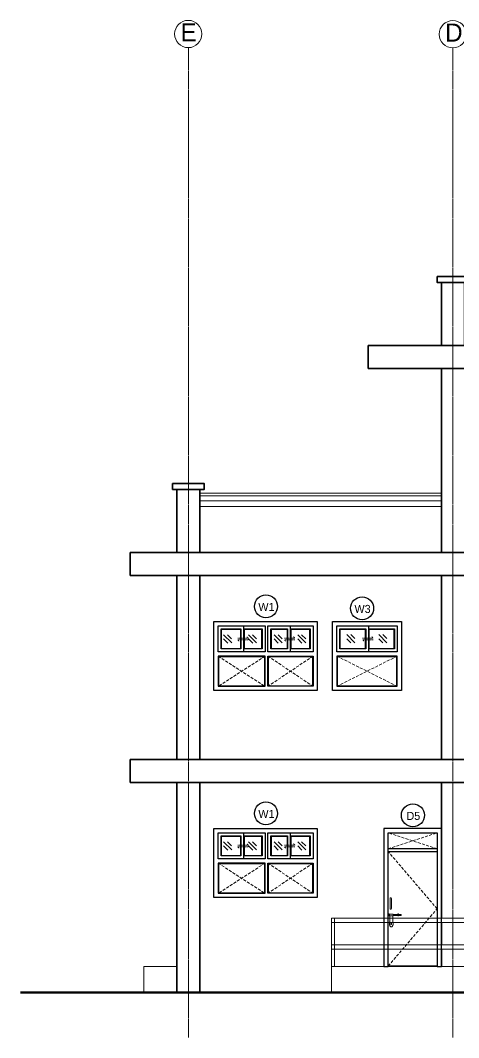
# Model space of a CAD drawing. Header units: inches. Extents: x -3071 to 2014935, y -37057 to 549694.
# Drawn here: x 1456637 to 1464259, y 28399 to 46092 of the extents above; entities that cross this region are included whole.
import ezdxf
from ezdxf.enums import TextEntityAlignment as Align

# ---------------------------------------------------------------- set-up
doc = ezdxf.new("R2010")
doc.units = ezdxf.units.IN
doc.header["$MEASUREMENT"] = 0
for name, pattern in [('ACAD_ISO08W100', [36, 24, -3, 6, -3]), ('DASHED', [0.75, 0.5, -0.25]), ('HIDDEN2', [0.1875, 0.125, -0.0625]), ('TRAZOS1', [0.15, 0.1, -0.05])]:
    doc.linetypes.add(name, pattern=pattern)
for name, color, linetype, lineweight in [('001-Archi- door window elevation', 92, 'Continuous', 25), ('001-Archi-hatch', 9, 'Continuous', 0), ('001-Archi-Opening Tags', 14, 'Continuous', 25), ('A .8 boundary line', 10, 'Continuous', 53), ('A 0.13 far back elevation', 57, 'Continuous', 13), ('A 0.13 window elevation', 253, 'Continuous', 13), ('A 0.13parapet partition', 230, 'Continuous', 13), ('A 0.35 front line elevation', 112, 'Continuous', 35), ('A 0.9 RAILING', 100, 'Continuous', 9), ('cen', 50, 'ACAD_ISO08W100', 5), ('DIM', 161, 'Continuous', 15), ('Grid Tag', 6, 'Continuous', 20)]:
    doc.layers.add(name, color=color, linetype=linetype, lineweight=lineweight)
doc.styles.add('Archi 100', font='GOTHIC.TTF', dxfattribs={"height": 200})
doc.styles.add('CG', font='GOTHIC.TTF', dxfattribs={"height": 40})
doc.styles.get("Standard").update_dxf_attribs({"font": 'GOTHIC.TTF'})

# ---------------------------------------------------------------- blocks, each defined once
blk = doc.blocks.new('window tag')
blk.add_circle((0, 0), 200)
at = {"style": 'Archi 100', "flags": 1}
for tag, p in [('WIDTH', (15, 174.5)), ('HEIGHT', (-4.5, -348.5))]:
    blk.add_attdef(tag, p, '', height=200, dxfattribs=at)
at = {"style": 'Archi 100'}
blk.add_attdef('SYMBOL', text='', height=200, dxfattribs=at).set_placement((8, -10.5), align=Align.MIDDLE_CENTER)
blk = doc.blocks.new('A$C42FF27C5')
for p, q in [((16, 17), (-16, 17)), ((-16, 17), (-16, 0)), ((16, 0), (-16, 0)), ((27, 17), (16, 17)), ((27, 0), (16, 0)), ((39, 26), (27, 26)), ((27, 17), (27, 26)), ((27, 17), (27, 0)), ((27, 0), (27, -8)), ((39, 17), (39, 26)), ((50, 17), (39, 17)), ((39, 17), (39, 0)), ((50, 0), (39, 0)), ((39, 0), (39, -8)), ((125, 17), (50, 17)), ((125, 0), (50, 0)), ((186, 23), (125, 23)), ((125, 17), (125, 23)), ((125, 0), (125, 17)), ((125, -6), (125, 0)), ((186, 17), (186, 23)), ((192, 17), (186, 17)), ((186, 17), (186, 17)), ((186, 17), (186, 0)), ((192, 0), (186, 0)), ((186, 0), (186, 0)), ((186, -6), (186, 0)), ((203, 26), (192, 26)), ((192, 17), (192, 26)), ((192, 17), (192, 0)), ((192, 0), (192, -8)), ((203, 17), (203, 26)), ((208, 17), (203, 17)), ((203, 17), (203, 0)), ((208, 0), (203, 0)), ((203, 0), (203, -8)), ((27, -10), (27, -8)), ((39, -8), (27, -8)), ((39, -10), (27, -10)), ((39, -10), (39, -8)), ((121, -120), (123, -120)), ((121, -120), (121, -163)), ((121, -163), (123, -164)), ((121, -163), (123, -164)), ((121, -163), (121, -163)), ((123, -120), (125, -119)), ((123, -164), (125, -164)), ((123, -164), (125, -164)), ((128, -6), (125, -6)), ((125, -6), (125, -6)), ((128, -6), (125, -6)), ((125, -119), (126, -118)), ((125, -164), (126, -165)), ((125, -164), (126, -165)), ((126, -118), (127, -117)), ((126, -165), (127, -167)), ((126, -165), (127, -167)), ((127, -117), (128, -115)), ((127, -167), (128, -169)), ((127, -167), (128, -169)), ((128, -114), (128, -6)), ((128, -6), (128, -6)), ((183, -6), (128, -6)), ((128, -115), (128, -114)), ((128, -169), (128, -170)), ((128, -169), (128, -170)), ((128, -169), (128, -169)), ((128, -170), (128, -170)), ((128, -170), (128, -170)), ((129, -177), (128, -170)), ((129, -177), (128, -170)), ((128, -170), (128, -170)), ((161, -125), (150, -125)), ((150, -144), (150, -125)), ((150, -159), (150, -144)), ((161, -159), (150, -159)), ((161, -125), (161, -144)), ((161, -144), (161, -159)), ((183, -170), (182, -177)), ((183, -170), (182, -177)), ((183, -114), (183, -6)), ((186, -6), (183, -6)), ((183, -6), (183, -6)), ((186, -6), (183, -6)), ((183, -115), (183, -114)), ((184, -117), (183, -115)), ((183, -169), (184, -167)), ((183, -169), (184, -167)), ((183, -170), (183, -169)), ((183, -170), (183, -169)), ((183, -169), (183, -169)), ((183, -170), (183, -170)), ((183, -170), (183, -170)), ((183, -170), (183, -170)), ((185, -118), (184, -117)), ((184, -167), (185, -165)), ((184, -167), (185, -165)), ((186, -119), (185, -118)), ((185, -165), (186, -164)), ((185, -165), (186, -164)), ((186, -6), (186, -6)), ((188, -120), (186, -119)), ((186, -164), (188, -164)), ((186, -164), (188, -164)), ((189, -120), (188, -120)), ((188, -164), (189, -163)), ((188, -164), (189, -163)), ((189, -120), (189, -163)), ((189, -163), (189, -163)), ((192, -10), (192, -8)), ((203, -8), (192, -8)), ((203, -10), (192, -10)), ((203, -10), (203, -8)), ((132, -184), (129, -177)), ((132, -184), (129, -177)), ((129, -177), (129, -177)), ((136, -190), (132, -184)), ((136, -190), (132, -184)), ((142, -194), (136, -190)), ((142, -194), (136, -190)), ((148, -197), (142, -194)), ((148, -197), (142, -194)), ((155, -198), (148, -197)), ((155, -198), (148, -197)), ((162, -197), (155, -198)), ((162, -197), (155, -198)), ((169, -194), (162, -197)), ((169, -194), (162, -197)), ((175, -190), (169, -194)), ((175, -190), (169, -194)), ((179, -184), (175, -190)), ((179, -184), (175, -190)), ((182, -177), (179, -184)), ((182, -177), (179, -184)), ((182, -177), (182, -177))]:
    blk.add_line(p, q)
blk = doc.blocks.new('grid')
at = {"layer": 'Grid Tag', "linetype": 'Continuous', "ltscale": 30}
blk.add_circle((51, 48), 264, dxfattribs=at)
blk.add_attdef('GRID', (-143, -93), '', height=200)

msp = doc.modelspace()

# ---------------------------------------------------------------- linework, layer by layer
at = {"layer": '001-Archi- door window elevation'}
for points in [[(1460001.32, 35634.38), (1461801.32, 35634.38), (1461801.32, 34434.38), (1460001.32, 34434.38)], [(1462066.13, 35634.38), (1463266.13, 35634.38), (1463266.13, 34434.38), (1462066.13, 34434.38)], [(1460473.24, 35159.38), (1460126.32, 35159.38), (1460126.32, 35509.38), (1460473.24, 35509.38)], [(1460842.07, 35159.38), (1460523.24, 35159.38), (1460523.24, 35509.38), (1460842.07, 35509.38)], [(1461284.2, 35159.38), (1460992.07, 35159.38), (1460992.07, 35509.38), (1461284.2, 35509.38)], [(1461676.32, 35159.38), (1461334.2, 35159.38), (1461334.2, 35509.38), (1461676.32, 35509.38)], [(1462644.47, 35159.38), (1462191.13, 35159.38), (1462191.13, 35509.38), (1462644.47, 35509.38)], [(1463141.13, 35159.38), (1462694.47, 35159.38), (1462694.47, 35509.38), (1463141.13, 35509.38)], [(1460892.07, 35034.38), (1460076.32, 35034.38), (1460076.32, 34509.38), (1460892.07, 34509.38)], [(1460942.07, 35034.38), (1461726.32, 35034.38), (1461726.32, 34509.38), (1460942.07, 34509.38)], [(1463191.13, 35034.38), (1462141.13, 35034.38), (1462141.13, 34509.38), (1463191.13, 34509.38)], [(1460001.32, 32034.38), (1461801.32, 32034.38), (1461801.32, 30834.38), (1460001.32, 30834.38)], [(1463884.62, 29634.38), (1463959.62, 29634.38), (1463959.62, 32034.38), (1462959.62, 32034.38), (1462959.62, 29634.38), (1463034.62, 29634.38), (1463034.62, 31959.38), (1463884.62, 31959.38)], [(1460473.24, 31559.38), (1460126.32, 31559.38), (1460126.32, 31909.38), (1460473.24, 31909.38)], [(1460842.07, 31559.38), (1460523.24, 31559.38), (1460523.24, 31909.38), (1460842.07, 31909.38)], [(1461284.2, 31559.38), (1460992.07, 31559.38), (1460992.07, 31909.38), (1461284.2, 31909.38)], [(1461676.32, 31559.38), (1461334.2, 31559.38), (1461334.2, 31909.38), (1461676.32, 31909.38)], [(1463884.62, 31684.38), (1463034.62, 31684.38), (1463034.62, 31959.38), (1463884.62, 31959.38)], [(1463034.62, 31634.38), (1463884.62, 31634.38), (1463884.62, 29644.38), (1463034.62, 29644.38)], [(1460892.07, 31434.38), (1460076.32, 31434.38), (1460076.32, 30909.38), (1460892.07, 30909.38)], [(1460942.07, 31434.38), (1461726.32, 31434.38), (1461726.32, 30909.38), (1460942.07, 30909.38)]]:
    msp.add_lwpolyline(points, close=True, dxfattribs=at)
for points in [[(1460892.07, 35109.38), (1460076.32, 35109.38), (1460076.32, 35559.38), (1460892.07, 35559.38), (1460892.07, 35109.38)], [(1460523.24, 35109.38), (1460523.24, 35559.38)], [(1460942.07, 35559.38), (1461726.32, 35559.38), (1461726.32, 35109.38), (1460942.07, 35109.38), (1460942.07, 35559.38), (1460942.07, 35559.38)], [(1461334.2, 35109.38), (1461334.2, 35559.38)], [(1463191.13, 35109.38), (1462141.13, 35109.38), (1462141.13, 35559.38), (1463191.13, 35559.38), (1463191.13, 35109.38)], [(1462694.47, 35109.38), (1462694.47, 35559.38)], [(1460892.07, 31509.38), (1460076.32, 31509.38), (1460076.32, 31959.38), (1460892.07, 31959.38), (1460892.07, 31509.38)], [(1460523.24, 31509.38), (1460523.24, 31959.38)], [(1460942.07, 31959.38), (1461726.32, 31959.38), (1461726.32, 31509.38), (1460942.07, 31509.38), (1460942.07, 31959.38), (1460942.07, 31959.38)], [(1461334.2, 31509.38), (1461334.2, 31959.38)]]:
    msp.add_lwpolyline(points, dxfattribs=at)
at = {"layer": '001-Archi-hatch'}
for p, q in [((1460312.3, 35263.58), (1460170.7, 35405.18)), ((1460239.67, 35406.92), (1460310.47, 35336.12)), ((1460746.52, 35263.58), (1460604.92, 35405.18)), ((1460673.89, 35406.92), (1460744.69, 35336.12)), ((1461191.49, 35263.58), (1461049.89, 35405.18)), ((1461118.86, 35406.92), (1461189.66, 35336.12)), ((1461601.53, 35263.58), (1461459.93, 35405.18)), ((1461528.9, 35406.92), (1461599.7, 35336.12)), ((1462455.91, 35266.44), (1462314.31, 35408.04)), ((1462383.28, 35409.78), (1462454.08, 35338.98)), ((1463011.84, 35266.44), (1462870.24, 35408.04)), ((1462939.21, 35409.78), (1463010.01, 35338.98)), ((1460172.53, 35332.64), (1460243.33, 35261.83)), ((1460606.75, 35332.64), (1460677.55, 35261.83)), ((1461051.72, 35332.64), (1461122.52, 35261.83)), ((1461461.76, 35332.64), (1461532.56, 35261.83)), ((1462316.14, 35335.5), (1462386.94, 35264.7)), ((1462872.07, 35335.5), (1462942.87, 35264.7)), ((1460312.3, 31663.58), (1460170.7, 31805.18)), ((1460172.53, 31732.64), (1460243.33, 31661.83)), ((1460239.67, 31806.92), (1460310.47, 31736.12)), ((1460746.52, 31663.58), (1460604.92, 31805.18)), ((1460606.75, 31732.64), (1460677.55, 31661.83)), ((1460673.89, 31806.92), (1460744.69, 31736.12)), ((1461191.49, 31663.58), (1461049.89, 31805.18)), ((1461051.72, 31732.64), (1461122.52, 31661.83)), ((1461118.86, 31806.92), (1461189.66, 31736.12)), ((1461601.53, 31663.58), (1461459.93, 31805.18)), ((1461461.76, 31732.64), (1461532.56, 31661.83)), ((1461528.9, 31806.92), (1461599.7, 31736.12))]:
    msp.add_line(p, q, dxfattribs=at)
at = {"layer": '001-Archi-hatch', "linetype": 'TRAZOS1', "ltscale": 500}
for p, q in [((1460076.32, 35034.38), (1460892.07, 34509.38)), ((1460892.07, 35034.38), (1460076.32, 34509.38)), ((1460942.07, 35034.38), (1461726.32, 34509.38)), ((1461726.32, 35034.38), (1460942.07, 34509.38)), ((1462141.13, 35034.38), (1463191.13, 34509.38)), ((1463191.13, 35034.38), (1462141.13, 34509.38)), ((1463034.62, 31684.38), (1463884.62, 31959.38)), ((1463884.62, 31684.38), (1463034.62, 31959.38)), ((1460076.32, 31434.38), (1460892.07, 30909.38)), ((1460892.07, 31434.38), (1460076.32, 30909.38)), ((1460942.07, 31434.38), (1461726.32, 30909.38)), ((1461726.32, 31434.38), (1460942.07, 30909.38))]:
    msp.add_line(p, q, dxfattribs=at)
at = {"layer": '001-Archi-hatch'}
for points in [[(1460463.24, 35169.38), (1460136.32, 35169.38), (1460136.32, 35499.38), (1460463.24, 35499.38)], [(1460832.07, 35169.38), (1460533.24, 35169.38), (1460533.24, 35499.38), (1460832.07, 35499.38)], [(1461274.2, 35169.38), (1461002.07, 35169.38), (1461002.07, 35499.38), (1461274.2, 35499.38)], [(1461666.32, 35169.38), (1461344.2, 35169.38), (1461344.2, 35499.38), (1461666.32, 35499.38)], [(1462634.47, 35169.38), (1462201.13, 35169.38), (1462201.13, 35499.38), (1462634.47, 35499.38)], [(1463131.13, 35169.38), (1462704.47, 35169.38), (1462704.47, 35499.38), (1463131.13, 35499.38)], [(1460882.07, 35024.38), (1460086.32, 35024.38), (1460086.32, 34519.38), (1460882.07, 34519.38)], [(1460952.07, 35024.38), (1461716.32, 35024.38), (1461716.32, 34519.38), (1460952.07, 34519.38)], [(1463181.13, 35024.38), (1462151.13, 35024.38), (1462151.13, 34519.38), (1463181.13, 34519.38)], [(1460463.24, 31569.38), (1460136.32, 31569.38), (1460136.32, 31899.38), (1460463.24, 31899.38)], [(1460832.07, 31569.38), (1460533.24, 31569.38), (1460533.24, 31899.38), (1460832.07, 31899.38)], [(1461274.2, 31569.38), (1461002.07, 31569.38), (1461002.07, 31899.38), (1461274.2, 31899.38)], [(1461666.32, 31569.38), (1461344.2, 31569.38), (1461344.2, 31899.38), (1461666.32, 31899.38)], [(1460882.07, 31424.38), (1460086.32, 31424.38), (1460086.32, 30919.38), (1460882.07, 30919.38)], [(1460952.07, 31424.38), (1461716.32, 31424.38), (1461716.32, 30919.38), (1460952.07, 30919.38)]]:
    msp.add_lwpolyline(points, close=True, dxfattribs=at)
at = {"layer": '001-Archi-hatch', "linetype": 'HIDDEN2', "ltscale": 5}
for points in [[(1460578.86, 35369.98), (1460602.02, 35346.82), (1460418.05, 35346.82)], [(1460441.21, 35293.66), (1460418.05, 35316.82), (1460602.02, 35316.82)], [(1461389.82, 35369.98), (1461412.98, 35346.82), (1461229.01, 35346.82)], [(1461252.17, 35293.66), (1461229.01, 35316.82), (1461412.98, 35316.82)], [(1462750.09, 35369.98), (1462773.25, 35346.82), (1462589.29, 35346.82)], [(1462612.45, 35293.66), (1462589.29, 35316.82), (1462773.25, 35316.82)], [(1460578.86, 31769.98), (1460602.02, 31746.82), (1460418.05, 31746.82)], [(1460441.21, 31693.66), (1460418.05, 31716.82), (1460602.02, 31716.82)], [(1461389.82, 31769.98), (1461412.98, 31746.82), (1461229.01, 31746.82)], [(1461252.17, 31693.66), (1461229.01, 31716.82), (1461412.98, 31716.82)]]:
    msp.add_lwpolyline(points, dxfattribs=at)
at = {"layer": '001-Archi-hatch', "linetype": 'TRAZOS1', "ltscale": 500}
msp.add_lwpolyline([(1463034.62, 29644.38), (1463884.62, 30639.38), (1463034.62, 31634.38)], dxfattribs=at)
at = {"layer": '001-Archi-hatch'}
msp.add_lwpolyline([(1463066.74, 30819.22, -1), (1463091.74, 30819.22), (1463091.74, 30644.22, -1), (1463066.74, 30644.22)], format="xyb", close=True, dxfattribs=at)
at = {"layer": 'A .8 boundary line'}
msp.add_line((1456636.61, 29184.38), (1483239.07, 29184.38), dxfattribs=at)
at = {"layer": 'A 0.13 far back elevation', "ltscale": 20}
for p, q in [((1458544.39, 33234.38), (1458544.39, 32835.28)), ((1458544.39, 33234.38), (1458544.39, 33234.38)), ((1458544.39, 32835.28), (1458544.39, 32835.28))]:
    msp.add_line(p, q, dxfattribs=at)
at = {"layer": 'A 0.13 window elevation', "linetype": 'DASHED', "ltscale": 0.005}
for points in [[(1459284.39, 38034.38), (1459834.39, 38034.38), (1459834.39, 37934.38), (1459284.39, 37934.38)], [(1459359.39, 37934.38), (1459759.39, 37934.38), (1459759.39, 36834.38), (1459359.39, 36834.38)]]:
    msp.add_lwpolyline(points, close=True, dxfattribs=at)
at = {"layer": 'A 0.13parapet partition', "ltscale": 20}
for p, q in [((1459759.39, 37734.38), (1462759.38, 37734.38)), ((1462759.38, 37734.38), (1463959.39, 37734.38)), ((1459759.39, 37634.38), (1462759.38, 37634.38)), ((1462759.38, 37634.38), (1463959.39, 37634.38)), ((1462047.4, 30474.71), (1472656.67, 30474.71)), ((1462047.4, 29634.38), (1462047.4, 30474.71)), ((1462102.4, 29634.38), (1462102.4, 30474.71)), ((1462047.4, 30399.71), (1472656.67, 30399.71)), ((1462047.4, 30013.22), (1472656.67, 30013.22)), ((1462047.4, 29938.22), (1472656.67, 29938.22))]:
    msp.add_line(p, q, dxfattribs=at)
at = {"layer": 'A 0.35 front line elevation'}
for p, q in [((1462684.38, 40434.38), (1477274.38, 40434.38)), ((1462684.38, 40034.38), (1462684.38, 40434.38)), ((1462684.38, 40034.38), (1477274.38, 40034.38)), ((1463959.39, 40034.38), (1463959.39, 36834.38)), ((1458544.39, 36834.38), (1477274.38, 36834.38)), ((1458544.39, 36434.38), (1458544.39, 36834.38)), ((1458544.39, 36434.38), (1477274.38, 36434.38)), ((1459359.39, 36434.38), (1459359.39, 33234.38)), ((1459759.39, 36435.28), (1459759.39, 33234.38)), ((1463959.39, 36434.38), (1463959.39, 33234.38)), ((1458544.39, 33234.38), (1468959.38, 33234.38)), ((1458544.39, 33234.38), (1458544.39, 32834.38)), ((1458544.39, 32834.38), (1468959.38, 32834.38)), ((1459359.39, 32834.38), (1459359.39, 29184.38)), ((1459759.39, 32835.28), (1459759.39, 29184.38)), ((1463959.39, 30474.71), (1463959.39, 32834.38)), ((1463959.39, 30013.22), (1463959.39, 30399.71)), ((1463959.39, 29634.38), (1463959.39, 29938.22))]:
    msp.add_line(p, q, dxfattribs=at)
for points in [[(1463884.39, 41634.38), (1464434.39, 41634.38), (1464434.39, 41534.38), (1463884.39, 41534.38)], [(1463959.39, 41534.38), (1464359.39, 41534.38), (1464359.39, 40434.38), (1463959.39, 40434.38)], [(1459284.39, 38034.38), (1459834.39, 38034.38), (1459834.39, 37934.38), (1459284.39, 37934.38)], [(1459359.39, 37934.38), (1459759.39, 37934.38), (1459759.39, 36834.38), (1459359.39, 36834.38)]]:
    msp.add_lwpolyline(points, close=True, dxfattribs=at)
at = {"layer": 'A 0.9 RAILING', "ltscale": 20}
for p, q in [((1459759.39, 37869.38), (1462759.38, 37869.38)), ((1462759.38, 37869.38), (1463959.39, 37869.38)), ((1459759.39, 37819.38), (1462759.38, 37819.38)), ((1462759.38, 37819.38), (1463959.39, 37819.38))]:
    msp.add_line(p, q, dxfattribs=at)
at = {"layer": 'cen', "ltscale": 2}
for p, q in [((1459559.38, 28398.63), (1459559.38, 45612.13)), ((1464159.38, 28398.63), (1464159.38, 45612.13))]:
    msp.add_line(p, q, dxfattribs=at)
at = {"layer": 'DIM', "ltscale": 20}
for p, q in [((1458784.38, 29634.38), (1459359.39, 29634.38)), ((1458784.38, 29634.38), (1458784.38, 29184.38)), ((1462047.4, 29634.38), (1472656.67, 29634.38)), ((1462047.4, 29634.38), (1462047.4, 29184.38))]:
    msp.add_line(p, q, dxfattribs=at)

# ---------------------------------------------------------------- block references
ref = msp.add_blockref('grid', (1459511.03, 45811.75), dxfattribs=dict(xscale=0.8987445155798923, yscale=0.8987445155798923, zscale=0.8987445155798923))
ref.add_attrib('GRID', 'E', (1459422.5, 45727.97), dxfattribs={"height": 314.56})
ref = msp.add_blockref('grid', (1464113.16, 45806.32), dxfattribs=dict(xscale=0.8987445155798923, yscale=0.8987445155798923, zscale=0.8987445155798923))
ref.add_attrib('GRID', 'D', (1464024.62, 45722.53), dxfattribs={"height": 314.56})
at = {"layer": '001-Archi-hatch', "xscale": -1, "rotation": 359.9999999999973}
msp.add_blockref('A$C42FF27C5', (1463242.89, 30525.9), dxfattribs=at)
at = {"layer": '001-Archi-Opening Tags'}
ref = msp.add_blockref('window tag', (1460908.27, 35899.52), dxfattribs=at)
ref.add_attrib('SYMBOL', 'W1', dxfattribs={"layer": '0', "height": 140, "style": 'CG'}).set_placement((1460916.27, 35889.02), align=Align.MIDDLE_CENTER)
ref = msp.add_blockref('window tag', (1462580.22, 35865.68), dxfattribs=at)
ref.add_attrib('SYMBOL', 'W3', dxfattribs={"layer": '0', "height": 140, "style": 'CG'}).set_placement((1462588.22, 35855.18), align=Align.MIDDLE_CENTER)
ref = msp.add_blockref('window tag', (1460908.27, 32299.52), dxfattribs=at)
ref.add_attrib('SYMBOL', 'W1', dxfattribs={"layer": '0', "height": 140, "style": 'CG'}).set_placement((1460916.27, 32289.02), align=Align.MIDDLE_CENTER)
ref = msp.add_blockref('window tag', (1463463.74, 32265.68), dxfattribs=at)
ref.add_attrib('SYMBOL', 'D5', dxfattribs={"layer": '0', "height": 140, "style": 'CG'}).set_placement((1463471.74, 32255.18), align=Align.MIDDLE_CENTER)

doc.saveas('drawing.dxf')
